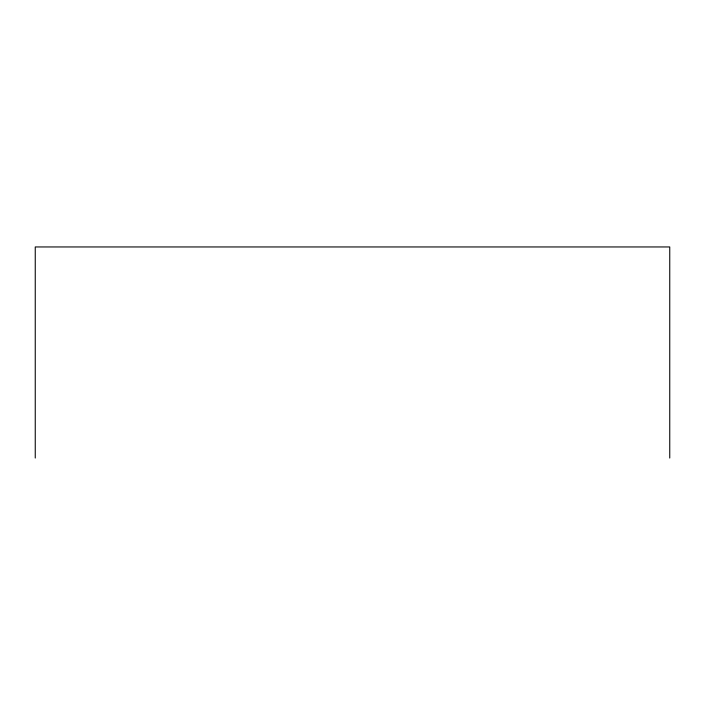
<?xml version="1.0" encoding="UTF-8"?>
<svg xmlns="http://www.w3.org/2000/svg" width="705" height="705" viewBox="0 0 705 705"><rect width="100%" height="100%" fill="white"/><g stroke="black" fill="none" stroke-linecap="round" stroke-linejoin="round"><path stroke-width="1.06" d="M669.75 458.047L669.75 246.953L35.25 246.953L35.25 458.047"/></g></svg>
